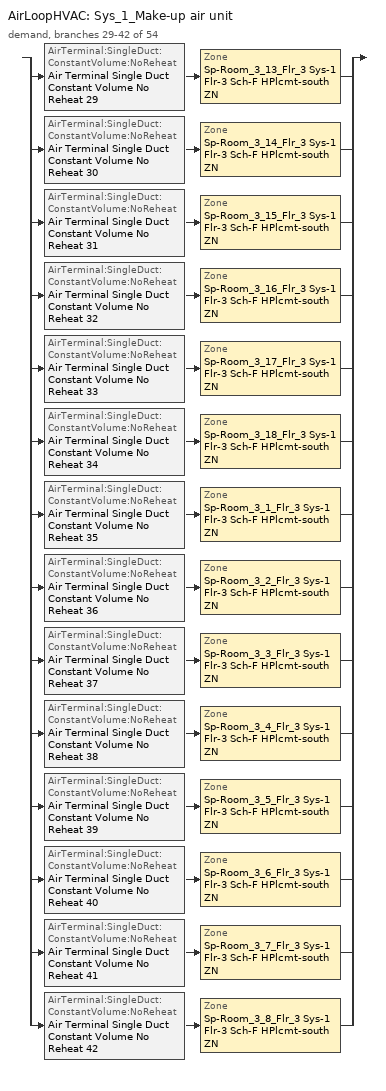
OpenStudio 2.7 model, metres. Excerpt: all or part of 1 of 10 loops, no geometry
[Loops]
AirLoopHVAC 'Sys_1_Make-up air unit'
 demand, branches 29-42 of 54: split
  | AirTerminal:SingleDuct:ConstantVolume:NoReheat 'Air Terminal Single Duct Constant Volume No Reheat 29' > Zone 'Sp-Room_3_13_Flr_3 Sys-1 Flr-3 Sch-F HPlcmt-south ZN'
  | AirTerminal:SingleDuct:ConstantVolume:NoReheat 'Air Terminal Single Duct Constant Volume No Reheat 30' > Zone 'Sp-Room_3_14_Flr_3 Sys-1 Flr-3 Sch-F HPlcmt-south ZN'
  | AirTerminal:SingleDuct:ConstantVolume:NoReheat 'Air Terminal Single Duct Constant Volume No Reheat 31' > Zone 'Sp-Room_3_15_Flr_3 Sys-1 Flr-3 Sch-F HPlcmt-south ZN'
  | AirTerminal:SingleDuct:ConstantVolume:NoReheat 'Air Terminal Single Duct Constant Volume No Reheat 32' > Zone 'Sp-Room_3_16_Flr_3 Sys-1 Flr-3 Sch-F HPlcmt-south ZN'
  | AirTerminal:SingleDuct:ConstantVolume:NoReheat 'Air Terminal Single Duct Constant Volume No Reheat 33' > Zone 'Sp-Room_3_17_Flr_3 Sys-1 Flr-3 Sch-F HPlcmt-south ZN'
  | AirTerminal:SingleDuct:ConstantVolume:NoReheat 'Air Terminal Single Duct Constant Volume No Reheat 34' > Zone 'Sp-Room_3_18_Flr_3 Sys-1 Flr-3 Sch-F HPlcmt-south ZN'
  | AirTerminal:SingleDuct:ConstantVolume:NoReheat 'Air Terminal Single Duct Constant Volume No Reheat 35' > Zone 'Sp-Room_3_1_Flr_3 Sys-1 Flr-3 Sch-F HPlcmt-south ZN'
  | AirTerminal:SingleDuct:ConstantVolume:NoReheat 'Air Terminal Single Duct Constant Volume No Reheat 36' > Zone 'Sp-Room_3_2_Flr_3 Sys-1 Flr-3 Sch-F HPlcmt-south ZN'
  | AirTerminal:SingleDuct:ConstantVolume:NoReheat 'Air Terminal Single Duct Constant Volume No Reheat 37' > Zone 'Sp-Room_3_3_Flr_3 Sys-1 Flr-3 Sch-F HPlcmt-south ZN'
  | AirTerminal:SingleDuct:ConstantVolume:NoReheat 'Air Terminal Single Duct Constant Volume No Reheat 38' > Zone 'Sp-Room_3_4_Flr_3 Sys-1 Flr-3 Sch-F HPlcmt-south ZN'
  | AirTerminal:SingleDuct:ConstantVolume:NoReheat 'Air Terminal Single Duct Constant Volume No Reheat 39' > Zone 'Sp-Room_3_5_Flr_3 Sys-1 Flr-3 Sch-F HPlcmt-south ZN'
  | AirTerminal:SingleDuct:ConstantVolume:NoReheat 'Air Terminal Single Duct Constant Volume No Reheat 40' > Zone 'Sp-Room_3_6_Flr_3 Sys-1 Flr-3 Sch-F HPlcmt-south ZN'
  | AirTerminal:SingleDuct:ConstantVolume:NoReheat 'Air Terminal Single Duct Constant Volume No Reheat 41' > Zone 'Sp-Room_3_7_Flr_3 Sys-1 Flr-3 Sch-F HPlcmt-south ZN'
  | AirTerminal:SingleDuct:ConstantVolume:NoReheat 'Air Terminal Single Duct Constant Volume No Reheat 42' > Zone 'Sp-Room_3_8_Flr_3 Sys-1 Flr-3 Sch-F HPlcmt-south ZN'
[Sizing:Zone] Zone Cooling Design Supply Air Temperature Input Method=SupplyAirTemperature; Zone Cooling Design Supply Air Temperature {C}=13; Zone Cooling Design Supply Air Temperature Difference {deltaC}=11.11; Zone Heating Design Supply Air Temperature Input Method=SupplyAirTemperature; Zone Heating Design Supply Air Temperature {C}=43; Zone Heating Design Supply Air Temperature Difference {deltaC}=11.11; Zone Cooling Design Supply Air Humidity Ratio {kg-H2O/kg-air}=0.0085; Zone Heating Design Supply Air Humidity Ratio {kg-H2O/kg-air}=0.008; Zone Heating Sizing Factor=1.3; Zone Cooling Sizing Factor=1.1; Cooling Design Air Flow Method=DesignDay; Heating Design Air Flow Method=DesignDay; Account for Dedicated Outdoor Air System=No; Dedicated Outdoor Air System Control Strategy=NeutralSupplyAir; Dedicated Outdoor Air Low Setpoint Temperature for Design {C}=autosize; Dedicated Outdoor Air High Setpoint Temperature for Design {C}=autosize
Sp-Room_3_13_Flr_3 Sys-1 Flr-3 Sch-F HPlcmt-south ZN; Sp-Room_3_14_Flr_3 Sys-1 Flr-3 Sch-F HPlcmt-south ZN; Sp-Room_3_15_Flr_3 Sys-1 Flr-3 Sch-F HPlcmt-south ZN; Sp-Room_3_16_Flr_3 Sys-1 Flr-3 Sch-F HPlcmt-south ZN; Sp-Room_3_17_Flr_3 Sys-1 Flr-3 Sch-F HPlcmt-south ZN; Sp-Room_3_18_Flr_3 Sys-1 Flr-3 Sch-F HPlcmt-south ZN; Sp-Room_3_1_Flr_3 Sys-1 Flr-3 Sch-F HPlcmt-south ZN; Sp-Room_3_2_Flr_3 Sys-1 Flr-3 Sch-F HPlcmt-south ZN; Sp-Room_3_3_Flr_3 Sys-1 Flr-3 Sch-F HPlcmt-south ZN; Sp-Room_3_4_Flr_3 Sys-1 Flr-3 Sch-F HPlcmt-south ZN; Sp-Room_3_5_Flr_3 Sys-1 Flr-3 Sch-F HPlcmt-south ZN; Sp-Room_3_6_Flr_3 Sys-1 Flr-3 Sch-F HPlcmt-south ZN; Sp-Room_3_7_Flr_3 Sys-1 Flr-3 Sch-F HPlcmt-south ZN; Sp-Room_3_8_Flr_3 Sys-1 Flr-3 Sch-F HPlcmt-south ZN
[Zone equipment]
Sp-Room_3_13_Flr_3 Sys-1 Flr-3 Sch-F HPlcmt-south ZN: Sp-Room_3_13_Flr_3 Sys-1 Flr-3 Sch-F HPlcmt-south ZN PTAC, Zone HVAC Baseboard Convective Electric 29, Air Terminal Single Duct Constant Volume No Reheat 29
Sp-Room_3_14_Flr_3 Sys-1 Flr-3 Sch-F HPlcmt-south ZN: Sp-Room_3_14_Flr_3 Sys-1 Flr-3 Sch-F HPlcmt-south ZN PTAC, Zone HVAC Baseboard Convective Electric 30, Air Terminal Single Duct Constant Volume No Reheat 30
Sp-Room_3_15_Flr_3 Sys-1 Flr-3 Sch-F HPlcmt-south ZN: Sp-Room_3_15_Flr_3 Sys-1 Flr-3 Sch-F HPlcmt-south ZN PTAC, Zone HVAC Baseboard Convective Electric 31, Air Terminal Single Duct Constant Volume No Reheat 31
Sp-Room_3_16_Flr_3 Sys-1 Flr-3 Sch-F HPlcmt-south ZN: Sp-Room_3_16_Flr_3 Sys-1 Flr-3 Sch-F HPlcmt-south ZN PTAC, Zone HVAC Baseboard Convective Electric 32, Air Terminal Single Duct Constant Volume No Reheat 32
Sp-Room_3_17_Flr_3 Sys-1 Flr-3 Sch-F HPlcmt-south ZN: Sp-Room_3_17_Flr_3 Sys-1 Flr-3 Sch-F HPlcmt-south ZN PTAC, Zone HVAC Baseboard Convective Electric 33, Air Terminal Single Duct Constant Volume No Reheat 33
Sp-Room_3_18_Flr_3 Sys-1 Flr-3 Sch-F HPlcmt-south ZN: Sp-Room_3_18_Flr_3 Sys-1 Flr-3 Sch-F HPlcmt-south ZN PTAC, Zone HVAC Baseboard Convective Electric 34, Air Terminal Single Duct Constant Volume No Reheat 34
Sp-Room_3_1_Flr_3 Sys-1 Flr-3 Sch-F HPlcmt-south ZN: Sp-Room_3_1_Flr_3 Sys-1 Flr-3 Sch-F HPlcmt-south ZN PTAC, Zone HVAC Baseboard Convective Electric 35, Air Terminal Single Duct Constant Volume No Reheat 35
Sp-Room_3_2_Flr_3 Sys-1 Flr-3 Sch-F HPlcmt-south ZN: Sp-Room_3_2_Flr_3 Sys-1 Flr-3 Sch-F HPlcmt-south ZN PTAC, Zone HVAC Baseboard Convective Electric 36, Air Terminal Single Duct Constant Volume No Reheat 36
Sp-Room_3_3_Flr_3 Sys-1 Flr-3 Sch-F HPlcmt-south ZN: Sp-Room_3_3_Flr_3 Sys-1 Flr-3 Sch-F HPlcmt-south ZN PTAC, Zone HVAC Baseboard Convective Electric 37, Air Terminal Single Duct Constant Volume No Reheat 37
Sp-Room_3_4_Flr_3 Sys-1 Flr-3 Sch-F HPlcmt-south ZN: Sp-Room_3_4_Flr_3 Sys-1 Flr-3 Sch-F HPlcmt-south ZN PTAC, Zone HVAC Baseboard Convective Electric 38, Air Terminal Single Duct Constant Volume No Reheat 38
Sp-Room_3_5_Flr_3 Sys-1 Flr-3 Sch-F HPlcmt-south ZN: Sp-Room_3_5_Flr_3 Sys-1 Flr-3 Sch-F HPlcmt-south ZN PTAC, Zone HVAC Baseboard Convective Electric 39, Air Terminal Single Duct Constant Volume No Reheat 39
Sp-Room_3_6_Flr_3 Sys-1 Flr-3 Sch-F HPlcmt-south ZN: Sp-Room_3_6_Flr_3 Sys-1 Flr-3 Sch-F HPlcmt-south ZN PTAC, Zone HVAC Baseboard Convective Electric 40, Air Terminal Single Duct Constant Volume No Reheat 40
Sp-Room_3_7_Flr_3 Sys-1 Flr-3 Sch-F HPlcmt-south ZN: Sp-Room_3_7_Flr_3 Sys-1 Flr-3 Sch-F HPlcmt-south ZN PTAC, Zone HVAC Baseboard Convective Electric 41, Air Terminal Single Duct Constant Volume No Reheat 41
Sp-Room_3_8_Flr_3 Sys-1 Flr-3 Sch-F HPlcmt-south ZN: Sp-Room_3_8_Flr_3 Sys-1 Flr-3 Sch-F HPlcmt-south ZN PTAC, Zone HVAC Baseboard Convective Electric 42, Air Terminal Single Duct Constant Volume No Reheat 42
[Fan:ConstantVolume] Availability Schedule=Always On Discrete; Fan Total Efficiency=0.39975; Pressure Rise {Pa}=640; Maximum Flow Rate {m3/s}=AutoSize; Motor Efficiency=0.615
Fan Constant Volume 30; Fan Constant Volume 31; Fan Constant Volume 32; Fan Constant Volume 33; Fan Constant Volume 34; Fan Constant Volume 35; Fan Constant Volume 36; Fan Constant Volume 37; Fan Constant Volume 38; Fan Constant Volume 39; Fan Constant Volume 40; Fan Constant Volume 41; Fan Constant Volume 42; Fan Constant Volume 43
[Coil:Heating:Electric] Availability Schedule=ON_OFF_ALWAYS_OFF
Coil Heating Electric 30; Coil Heating Electric 31; Coil Heating Electric 32; Coil Heating Electric 33; Coil Heating Electric 34; Coil Heating Electric 35; Coil Heating Electric 36; Coil Heating Electric 37; Coil Heating Electric 38; Coil Heating Electric 39; Coil Heating Electric 40; Coil Heating Electric 41; Coil Heating Electric 42; Coil Heating Electric 43
[Coil:Cooling:DX:SingleSpeed] Availability Schedule=Always On Discrete; Rated Total Cooling Capacity {W}=autosize; Rated Sensible Heat Ratio=autosize; Rated COP {W/W}=3.80183; Rated Air Flow Rate {m3/s}=autosize; Rated Evaporator Fan Power Per Volume Flow Rate {W/(m3/s)}=773.3; Total Cooling Capacity Function of Temperature Curve=DXCOOL-NECB2011-REF-CAPFT; Total Cooling Capacity Function of Flow Fraction Curve=DXCOOL-NECB2011-REF-CAPFFLOW; Energy Input Ratio Function of Temperature Curve=DXCOOL-NECB2011-REF-COOLEIRFT; Energy Input Ratio Function of Flow Fraction Curve=DXCOOL-NECB2011-REF-COOLEIRFFLOW; Part Load Fraction Correlation Curve=DXCOOL-NECB2011-REF-COOLPLFFPLR; Condenser Type=AirCooled; Evaporative Condenser Effectiveness=0; Evaporative Condenser Air Flow Rate {m3/s}=Autosize; Evaporative Condenser Pump Rated Power Consumption {W}=Autosize; Crankcase Heater Capacity {W}=0; Maximum Outdoor Dry-Bulb Temperature for Crankcase Heater Operation {C}=0; Basin Heater Capacity {W/K}=0; Basin Heater Setpoint Temperature {C}=10
Coil Cooling DX Single Speed 30 3kBtu/hr 11.0EER; Coil Cooling DX Single Speed 31 3kBtu/hr 11.0EER; Coil Cooling DX Single Speed 32 3kBtu/hr 11.0EER; Coil Cooling DX Single Speed 33 3kBtu/hr 11.0EER; Coil Cooling DX Single Speed 34 3kBtu/hr 11.0EER; Coil Cooling DX Single Speed 35 3kBtu/hr 11.0EER; Coil Cooling DX Single Speed 36 3kBtu/hr 11.0EER; Coil Cooling DX Single Speed 37 3kBtu/hr 11.0EER; Coil Cooling DX Single Speed 38 3kBtu/hr 11.0EER; Coil Cooling DX Single Speed 39 3kBtu/hr 11.0EER; Coil Cooling DX Single Speed 40 3kBtu/hr 11.0EER; Coil Cooling DX Single Speed 41 3kBtu/hr 11.0EER; Coil Cooling DX Single Speed 42 3kBtu/hr 11.0EER; Coil Cooling DX Single Speed 43 3kBtu/hr 11.0EER
[ZoneHVAC:PackagedTerminalAirConditioner] Availability Schedule=Always On Discrete; Supply Air Flow Rate During Cooling Operation {m3/s}=Autosize; Supply Air Flow Rate During Heating Operation {m3/s}=Autosize; Supply Air Flow Rate When No Cooling or Heating is Needed {m3/s}=Autosize; Outdoor Air Flow Rate During Cooling Operation {m3/s}=1e-005; Outdoor Air Flow Rate During Heating Operation {m3/s}=1e-005; Outdoor Air Flow Rate When No Cooling or Heating is Needed {m3/s}=1e-005; Fan Placement=DrawThrough
Name | Supply Air Fan | Heating Coil | Cooling Coil
Sp-Room_3_13_Flr_3 Sys-1 Flr-3 Sch-F HPlcmt-south ZN PTAC | Fan Constant Volume 30 | Coil Heating Electric 30 | Coil Cooling DX Single Speed 30 3kBtu/hr 11.0EER
Sp-Room_3_14_Flr_3 Sys-1 Flr-3 Sch-F HPlcmt-south ZN PTAC | Fan Constant Volume 31 | Coil Heating Electric 31 | Coil Cooling DX Single Speed 31 3kBtu/hr 11.0EER
Sp-Room_3_15_Flr_3 Sys-1 Flr-3 Sch-F HPlcmt-south ZN PTAC | Fan Constant Volume 32 | Coil Heating Electric 32 | Coil Cooling DX Single Speed 32 3kBtu/hr 11.0EER
Sp-Room_3_16_Flr_3 Sys-1 Flr-3 Sch-F HPlcmt-south ZN PTAC | Fan Constant Volume 33 | Coil Heating Electric 33 | Coil Cooling DX Single Speed 33 3kBtu/hr 11.0EER
Sp-Room_3_17_Flr_3 Sys-1 Flr-3 Sch-F HPlcmt-south ZN PTAC | Fan Constant Volume 34 | Coil Heating Electric 34 | Coil Cooling DX Single Speed 34 3kBtu/hr 11.0EER
Sp-Room_3_18_Flr_3 Sys-1 Flr-3 Sch-F HPlcmt-south ZN PTAC | Fan Constant Volume 35 | Coil Heating Electric 35 | Coil Cooling DX Single Speed 35 3kBtu/hr 11.0EER
Sp-Room_3_1_Flr_3 Sys-1 Flr-3 Sch-F HPlcmt-south ZN PTAC | Fan Constant Volume 36 | Coil Heating Electric 36 | Coil Cooling DX Single Speed 36 3kBtu/hr 11.0EER
Sp-Room_3_2_Flr_3 Sys-1 Flr-3 Sch-F HPlcmt-south ZN PTAC | Fan Constant Volume 37 | Coil Heating Electric 37 | Coil Cooling DX Single Speed 37 3kBtu/hr 11.0EER
Sp-Room_3_3_Flr_3 Sys-1 Flr-3 Sch-F HPlcmt-south ZN PTAC | Fan Constant Volume 38 | Coil Heating Electric 38 | Coil Cooling DX Single Speed 38 3kBtu/hr 11.0EER
Sp-Room_3_4_Flr_3 Sys-1 Flr-3 Sch-F HPlcmt-south ZN PTAC | Fan Constant Volume 39 | Coil Heating Electric 39 | Coil Cooling DX Single Speed 39 3kBtu/hr 11.0EER
Sp-Room_3_5_Flr_3 Sys-1 Flr-3 Sch-F HPlcmt-south ZN PTAC | Fan Constant Volume 40 | Coil Heating Electric 40 | Coil Cooling DX Single Speed 40 3kBtu/hr 11.0EER
Sp-Room_3_6_Flr_3 Sys-1 Flr-3 Sch-F HPlcmt-south ZN PTAC | Fan Constant Volume 41 | Coil Heating Electric 41 | Coil Cooling DX Single Speed 41 3kBtu/hr 11.0EER
Sp-Room_3_7_Flr_3 Sys-1 Flr-3 Sch-F HPlcmt-south ZN PTAC | Fan Constant Volume 42 | Coil Heating Electric 42 | Coil Cooling DX Single Speed 42 3kBtu/hr 11.0EER
Sp-Room_3_8_Flr_3 Sys-1 Flr-3 Sch-F HPlcmt-south ZN PTAC | Fan Constant Volume 43 | Coil Heating Electric 43 | Coil Cooling DX Single Speed 43 3kBtu/hr 11.0EER
[ZoneHVAC:Baseboard:Convective:Electric] Availability Schedule=Always On Discrete; Nominal Capacity {W}=autosize; Efficiency=1
Zone HVAC Baseboard Convective Electric 29; Zone HVAC Baseboard Convective Electric 30; Zone HVAC Baseboard Convective Electric 31; Zone HVAC Baseboard Convective Electric 32; Zone HVAC Baseboard Convective Electric 33; Zone HVAC Baseboard Convective Electric 34; Zone HVAC Baseboard Convective Electric 35; Zone HVAC Baseboard Convective Electric 36; Zone HVAC Baseboard Convective Electric 37; Zone HVAC Baseboard Convective Electric 38; Zone HVAC Baseboard Convective Electric 39; Zone HVAC Baseboard Convective Electric 40; Zone HVAC Baseboard Convective Electric 41; Zone HVAC Baseboard Convective Electric 42
[AirTerminal:SingleDuct:ConstantVolume:NoReheat] Availability Schedule=Always On Discrete; Maximum Air Flow Rate {m3/s}=AutoSize
Air Terminal Single Duct Constant Volume No Reheat 29; Air Terminal Single Duct Constant Volume No Reheat 30; Air Terminal Single Duct Constant Volume No Reheat 31; Air Terminal Single Duct Constant Volume No Reheat 32; Air Terminal Single Duct Constant Volume No Reheat 33; Air Terminal Single Duct Constant Volume No Reheat 34; Air Terminal Single Duct Constant Volume No Reheat 35; Air Terminal Single Duct Constant Volume No Reheat 36; Air Terminal Single Duct Constant Volume No Reheat 37; Air Terminal Single Duct Constant Volume No Reheat 38; Air Terminal Single Duct Constant Volume No Reheat 39; Air Terminal Single Duct Constant Volume No Reheat 40; Air Terminal Single Duct Constant Volume No Reheat 41; Air Terminal Single Duct Constant Volume No Reheat 42
[Schedule:Ruleset]
ON_OFF_ALWAYS_OFF: Default Day Schedule=Schedule Day 3
[Schedule:Day]
Schedule Day 3; wkdON_OFF_ALWAYS_OFF 1; satON_OFF_ALWAYS_OFF 1; sunON_OFF_ALWAYS_OFF 1: 1, 0, 0, 2, 0, 0, 3, 0, 0, 4, 0, 0, 5, 0, 0, 6, 0, 0, 7, 0, 0, 8, 0, 0, 9, 0, 0, 10, 0, 0, 11, 0, 0, 12, 0, 0, 13, 0, 0, 14, 0, 0, 15, 0, 0, 16, 0, 0, 17, 0, 0, 18, 0, 0, 19, 0, 0, 20, 0, 0, 21, 0, 0, 22, 0, 0, 23, 0, 0, 24, 0, 0
[Schedule:Rule] Schedule Ruleset=ON_OFF_ALWAYS_OFF; Date Specification Type=DateRange; Start Month=1; Start Day=1; End Month=12; End Day=31
Name | Rule Order | Day Schedule | Apply Sunday | Apply Monday | Apply Tuesday | Apply Wednesday | Apply Thursday | Apply Friday | Apply Saturday
wkdON_OFF_ALWAYS_OFF rule | 2 | wkdON_OFF_ALWAYS_OFF 1 | No | Yes | Yes | Yes | Yes | Yes | No
satON_OFF_ALWAYS_OFFrule | 1 | satON_OFF_ALWAYS_OFF 1 | No | No | No | No | No | No | Yes
sunON_OFF_ALWAYS_OFFrule | 0 | sunON_OFF_ALWAYS_OFF 1 | Yes | No | No | No | No | No | No
[Schedule:Constant]
Always On Discrete: Value=1
[Curve:Biquadratic] Minimum Value of x=13; Maximum Value of x=24; Minimum Value of y=24; Maximum Value of y=46
Name | Coefficient1 Constant | Coefficient2 x | Coefficient3 x**2 | Coefficient4 y | Coefficient5 y**2 | Coefficient6 x*y
DXCOOL-NECB2011-REF-CAPFT | 0.867905 | 0.0142459 | 0.00055436 | -0.0075575 | 3.3e-005 | -0.0001918
DXCOOL-NECB2011-REF-COOLEIRFT | 0.116936 | 0.0284933 | -0.0004112 | 0.0214108 | 0.00016103 | -0.0006791
[Curve:Quadratic] Coefficient1 Constant=1; Coefficient2 x=0; Coefficient3 x**2=0; Minimum Value of x=0; Maximum Value of x=1
DXCOOL-NECB2011-REF-CAPFFLOW; DXCOOL-NECB2011-REF-COOLEIRFFLOW
[Curve:Cubic]
DXCOOL-NECB2011-REF-COOLPLFFPLR: Coefficient1 Constant=0.0277; Coefficient2 x=4.9151; Coefficient3 x**2=-8.184; Coefficient4 x**3=4.2702; Minimum Value of x=0.7; Maximum Value of x=1
